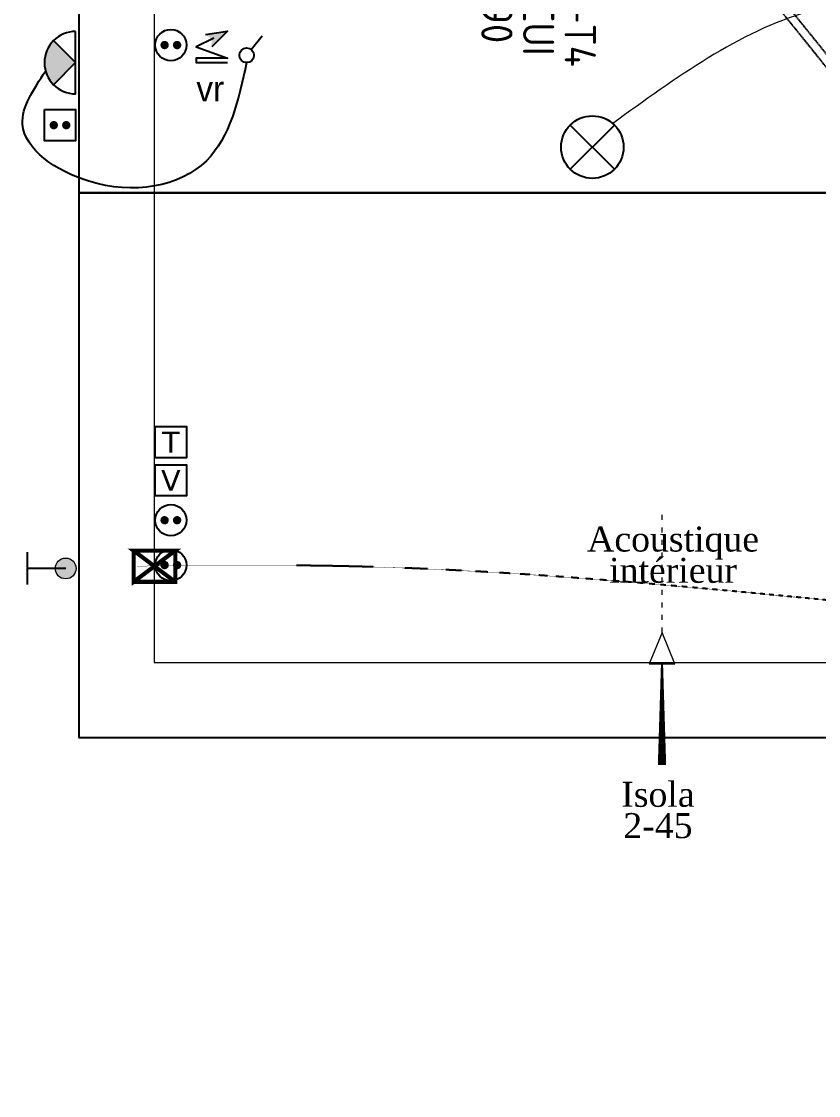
# Model space of a CAD drawing. Header units: millimetres. Extents: x 454430 to 532383, y -370512 to -310890.
# Drawn here: x 460344 to 464171, y -367800 to -362647 of the extents above; entities that cross this region are included whole.
import ezdxf

# ---------------------------------------------------------------- set-up
doc = ezdxf.new("R2010")
doc.units = ezdxf.units.MM
doc.set_wipeout_variables(frame=1)
doc.linetypes.add('ACAD_ISO03W100', pattern=[30, 12, -18])
doc.linetypes.add('prlm_ef', pattern=[0.165, 0.1, -0.065])
doc.layers.add('_GAZELEC-BOITE INCORPO', color=36, linetype='Continuous', lineweight=18)
for name, color, linetype in [('_GAZELEC-EAU CHAUDE', 1, 'Continuous'), ('prlm-EAU-EF', 161, 'Continuous'), ('prlm-ELEC-CFA', 181, 'Continuous'), ('prlm-ELEC-CFO', 201, 'Continuous'), ('prlm-VMC', 93, 'Continuous')]:
    doc.layers.add(name, color=color, linetype=linetype)
doc.layers.add('prlm-xpoly', color=7, linetype='Continuous', plot=False)
doc.layers.add('prlm-ZEROPLOT', color=254, linetype='Continuous', plot=False)
doc.styles.add('prlm-elec-cfo', font='comic.ttf', dxfattribs={"height": 12})
doc.styles.add('prlm-vmc', font='pala.ttf', dxfattribs={"height": 14})
doc.styles.add('prlm-xpoly', font='isocp.shx', dxfattribs={"height": 15})
doc.styles.get("Standard").update_dxf_attribs({"font": 'arial.ttf'})

# ---------------------------------------------------------------- blocks, each defined once
blk = doc.blocks.new('xi.PC-EXT')
at = {"layer": 'prlm-ELEC-CFO', "color": 0, "linetype": 'ByBlock', "lineweight": -2, "flags": 128}
blk.add_lwpolyline([(-7.5, 7.5), (7.5, 7.5), (7.5, -7.5), (-7.5, -7.5)], close=True, dxfattribs=at)
at = {"layer": 'prlm-ELEC-CFO', "color": 0, "linetype": 'ByBlock', "lineweight": 5, "const_width": 2}
for points in [[(-4, 0, 1), (-2, 0, 1)], [(2, 0, 1), (4, 0, 1)]]:
    blk.add_lwpolyline(points, format="xyb", close=True, dxfattribs=at)
blk = doc.blocks.new('xi.SA')
at = {"layer": 'prlm-ELEC-CFO', "color": 0}
blk.add_lwpolyline([(0.2, -1.28), (5.5, 5.28)], dxfattribs=at)
blk.add_circle((-2, -4), 3.5, dxfattribs=at)
blk = doc.blocks.new('xi.LUM1')
at = {"layer": 'prlm-ELEC-CFO', "linetype": 'ByBlock', "lineweight": 5}
blk.add_hatch(color=0, dxfattribs=at).paths.add_polyline_path([(10.61, 10.61, 0.414214), (-10.61, 10.61), (0, 0)])
at = {"layer": 'prlm-ELEC-CFO', "color": 0, "linetype": 'ByBlock', "lineweight": -2, "flags": 128}
blk.add_lwpolyline([(15, 0, 1), (-15, 0)], format="xyb", close=True, dxfattribs=at)
at = {"layer": 'prlm-ELEC-CFO', "color": 0}
blk.add_lwpolyline([(-10.61, 10.61), (0, 0), (10.61, 10.61)], dxfattribs=at)
blk = doc.blocks.new('xi.VR')
at = {"layer": 'prlm-ELEC-CFO', "lineweight": 5}
blk.add_hatch(color=0, dxfattribs=at).paths.add_polyline_path([(-3, 6), (-0.1, 3.7), (0, 0), (7.5, 7.5)])
at = {"layer": 'prlm-ELEC-CFO', "color": 0}
for points in [[(-3, 6), (7.5, 7.5), (0, 0)], [(0.95, 4.23), (-7.5, 0), (7.5, -5.5), (-7.5, -5.5), (-7.5, -7.5), (7.5, -7.5)]]:
    blk.add_lwpolyline(points, dxfattribs=at)
blk = doc.blocks.new('xi.PC')
at = {"color": 0, "lineweight": 5}
blk.add_wipeout([(-7.5, -7.5), (7.5, -7.5), (7.5, 7.5), (-7.5, 7.5)], dxfattribs=at).dxf.layer = 'prlm-ELEC-CFO'
at = {"layer": 'prlm-ELEC-CFO', "color": 0, "linetype": 'ByBlock', "lineweight": 5, "const_width": 2}
for points in [[(-4, 0, 1), (-2, 0, 1)], [(2, 0, 1), (4, 0, 1)]]:
    blk.add_lwpolyline(points, format="xyb", close=True, dxfattribs=at)
at = {"layer": 'prlm-ELEC-CFO', "color": 0, "linetype": 'ByBlock', "lineweight": -2}
blk.add_circle((0, 0), 7.5, dxfattribs=at)
blk = doc.blocks.new('xi.PTCE')
at = {"layer": 'prlm-ELEC-CFO', "color": 0}
for points in [[(-10.61, 10.61), (10.61, -10.61)], [(10.61, 10.61), (-10.61, -10.61)]]:
    blk.add_lwpolyline(points, dxfattribs=at)
at = {"layer": 'prlm-ELEC-CFO', "color": 0, "linetype": 'ByBlock'}
blk.add_circle((0, 0), 15, dxfattribs=at)
blk = doc.blocks.new('xi.EA')
at = {"layer": 'prlm-VMC', "color": 0, "linetype": 'ByBlock', "lineweight": 5, "flags": 128}
blk.add_lwpolyline([(-6.17, -15), (6.17, -15), (0, 0)], close=True, dxfattribs=at)
at = {"layer": 'prlm-VMC', "color": 0, "linetype": 'ByBlock', "lineweight": -2, "flags": 128}
blk.add_lwpolyline([(0, -15, 1, 4, 0), (0, -63.63, 1, 1, 0)], format="xyseb", dxfattribs=at)
at = {"layer": 'prlm-VMC', "color": 0, "linetype": 'ByBlock', "lineweight": 5}
blk.add_solid([(0, 0), (6.17, -15), (-6.17, -15), (0, 0)], dxfattribs=at)
at = {"layer": 'prlm-ZEROPLOT', "color": 250, "linetype": 'ACAD_ISO03W100', "lineweight": 0, "ltscale": 0.2}
blk.add_lwpolyline([(0, 0), (0, 60)], dxfattribs=at)
blk = doc.blocks.new('xi.rp')
at = {"layer": 'prlm-EAU-EF', "lineweight": 5}
h = blk.add_hatch(color=0, dxfattribs=at)
edge = h.paths.add_edge_path()
edge.add_arc((0, 5), 5, 0, 360)
at = {"layer": 'prlm-EAU-EF', "color": 0, "const_width": 1, "flags": 128}
blk.add_lwpolyline([(-7.82, 23.46), (7.82, 23.46)], dxfattribs=at)
at = {"layer": 'prlm-EAU-EF', "color": 0, "flags": 128}
blk.add_lwpolyline([(0, 5), (0, 23.46)], dxfattribs=at)
at = {"layer": 'prlm-EAU-EF', "color": 0, "lineweight": 5}
blk.add_circle((0, 5), 5, dxfattribs=at)
blk = doc.blocks.new('xi.TEL')
at = {"layer": 'prlm-ELEC-CFA', "color": 0, "linetype": 'ByBlock', "lineweight": -2, "flags": 128}
blk.add_lwpolyline([(-7.5, 7.5), (7.5, 7.5), (7.5, -7.5), (-7.5, -7.5)], close=True, dxfattribs=at)
at = {"layer": 'prlm-ELEC-CFA', "color": 0, "linetype": 'ByBlock', "insert": (0, 0), "char_height": 10, "width": 11.36, "attachment_point": 5}
blk.add_mtext('{\\fVerdana|b0|i0|c0|p34;T}', dxfattribs=at)
blk = doc.blocks.new('xi.TV')
at = {"layer": 'prlm-ELEC-CFA', "color": 0, "linetype": 'ByBlock', "lineweight": -2, "flags": 128}
blk.add_lwpolyline([(-7.5, 7.5), (7.5, 7.5), (7.5, -7.5), (-7.5, -7.5)], close=True, dxfattribs=at)
at = {"layer": 'prlm-ELEC-CFA', "color": 0, "linetype": 'ByBlock', "insert": (0, 0), "char_height": 10, "width": 11.36, "attachment_point": 5}
blk.add_mtext('{\\fVerdana|b0|i0|c0|p34;V}', dxfattribs=at)

msp = doc.modelspace()

# ---------------------------------------------------------------- linework, layer by layer
at = {"layer": 'prlm-ELEC-CFO', "lineweight": 13}
msp.add_spline([(465394.8, -362599.8), (464122.5, -362599.8), (463183.3, -363136.6)], degree=3, dxfattribs=at)
at = {"layer": 'prlm-ELEC-CFO'}
msp.add_spline([(461425.5, -362844.2), (461232.6, -363314.8), (460667.9, -363413.8), (460349.7, -363139.2), (460460.2, -362885)], degree=3, dxfattribs=at)
at = {"layer": 'prlm-xpoly', "lineweight": 0}
msp.add_lwpolyline([(465569.2, -365723.2), (465569.2, -360858.6), (464286.3, -360858.6), (464285.9, -361528.6), (464056.3, -361523.2), (464056.3, -359318.3), (460981.6, -359318.3), (460981.6, -365723.2)], close=True, dxfattribs=at)

# ---------------------------------------------------------------- block references
at = {"layer": 'prlm-EAU-EF', "xscale": 10, "yscale": 10, "zscale": 10, "rotation": 89.999993332397}
msp.add_blockref('xi.rp', (460606.8, -365271.1), dxfattribs=at)
at = {"layer": 'prlm-ELEC-CFA', "xscale": 10, "yscale": 10, "zscale": 10}
for name, p in [('xi.TEL', (461061.6, -364665.3)), ('xi.TV', (461061.6, -364848.6))]:
    msp.add_blockref(name, p, dxfattribs=at)
at = {"layer": 'prlm-ELEC-CFO', "xscale": 10, "yscale": 10, "zscale": 10, "rotation": 90.00000000004653}
msp.add_blockref('xi.LUM1', (460604.6, -362844.5), dxfattribs=at)
at = {"layer": 'prlm-ELEC-CFO', "xscale": 10, "yscale": 10, "zscale": 10}
for name, p in [('xi.VR', (461258, -362768.8)), ('xi.SA', (461445.5, -362769.2)), ('xi.PC-EXT', (460529.6, -363144.5)), ('xi.PTCE', (463085, -363249.9))]:
    msp.add_blockref(name, p, dxfattribs=at)

# ---------------------------------------------------------------- texts
at = {"layer": 'prlm-VMC', "linetype": 'ByBlock', "lineweight": -2, "insert": (463399.8, -366294.8), "char_height": 120, "width": 236.74, "attachment_point": 2, "line_spacing_factor": 0.75, "style": 'prlm-vmc', "bg_fill": 3, "box_fill_scale": 1.1, "bg_fill_color": 256, "bg_fill_transparency": 0}
msp.add_mtext('Isola\\P2-45', dxfattribs=at)
at = {"layer": 'prlm-xpoly', "lineweight": 20, "insert": (462826.7, -362540.9), "char_height": 150, "attachment_point": 5, "rotation": 270, "line_spacing_factor": 0.8, "style": 'prlm-xpoly'}
msp.add_mtext('C012-T4\\PSEJCUI\\P26.90', dxfattribs=at)

# ---------------------------------------------------------------- next in the draw order: block references
at = {"layer": 'prlm-ELEC-CFO', "xscale": 10, "yscale": 10, "zscale": 10}
for p in [(461061.6, -362760.2), (461061.6, -365039.9), (461061.6, -365255.1)]:
    msp.add_blockref('xi.PC', p, dxfattribs=at)

# ---------------------------------------------------------------- next in the draw order: texts
at = {"layer": 'prlm-ELEC-CFO', "lineweight": 20, "insert": (461250.7, -362969.4), "char_height": 120, "attachment_point": 5, "line_spacing_factor": 0.8, "style": 'prlm-elec-cfo', "bg_fill": 3, "box_fill_scale": 1.1, "bg_fill_color": 256, "bg_fill_transparency": 0}
msp.add_mtext('vr', dxfattribs=at)
at = {"layer": 'prlm-VMC', "insert": (463472.5, -365070.1), "char_height": 120, "width": 236.74, "attachment_point": 2, "line_spacing_factor": 0.75, "style": 'prlm-vmc', "bg_fill": 3, "box_fill_scale": 1.1, "bg_fill_color": 256, "bg_fill_transparency": 0}
msp.add_mtext('Acoustique intérieur', dxfattribs=at)

# ---------------------------------------------------------------- next in the draw order: linework, layer by layer
at = {"layer": '_GAZELEC-BOITE INCORPO', "const_width": 20}
msp.add_lwpolyline([(460882.7, -365285.5), (460882.7, -365335.5), (461082.7, -365335.5), (461082.7, -365185.5), (460882.7, -365185.5), (460882.7, -365335.5), (461082.7, -365185.5), (460882.7, -365185.5), (461082.7, -365335.5)], dxfattribs=at)
at = {"layer": '_GAZELEC-EAU CHAUDE', "linetype": 'prlm_ef'}
msp.add_open_spline([(467173.4, -365609), (467130.3, -365607.5), (467086.8, -365605.9), (466999.6, -365601), (466955.9, -365597.6), (466896.4, -365590.7), (466880.9, -365588.7), (466854.5, -365584.8), (466843.7, -365583.1), (466811.2, -365577.5), (466789.6, -365573.2), (466746.5, -365563.5), (466725.1, -365558), (466685.3, -365546.6), (466666.9, -365540.9), (466633.9, -365529.5), (466619.3, -365524.2), (466592.5, -365513.6), (466580.2, -365508.4), (466543.6, -365492.3), (466519.7, -365480.5), (466473.2, -365455.3), (466450.5, -365441.8), (466389.1, -365402.7), (466351.5, -365375.5), (466278.9, -365317.6), (466243.8, -365287), (466175.5, -365223.4), (466142.3, -365190.4), (466077.2, -365123.3), (466045.3, -365089.1), (466004.6, -365044.9), (465995.5, -365034.9), (465977.2, -365015), (465968.2, -365005), (465940.9, -364975.1), (465922.9, -364955.1), (465868.8, -364895.1), (465833.1, -364855.1), (465726.6, -364734.6), (465656.5, -364654), (465449, -364411.5), (465314, -364248.9), (464950, -363802.5), (464725.3, -363517.7), (464462.3, -363185.8), (464424.3, -363137.9), (464310.1, -362994.2), (464233.8, -362898.5), (464135.5, -362776.2), (464113.8, -362749.3), (464070.5, -362695.6), (464048.7, -362668.8), (463983.5, -362588.3), (463939.8, -362534.7), (463808.7, -362373.6), (463721.2, -362266.1), (463473.1, -361957.9), (463313.6, -361755.6), (463113, -361484.5), (463066.7, -361420.9), (462930, -361228.2), (462841.3, -361097.3), (462744.5, -360945.2), (462733.1, -360927.1), (462710.4, -360890.8), (462699.1, -360872.6), (462665.6, -360817.7), (462643.6, -360780.8), (462583.1, -360675.4), (462545.9, -360606.2), (462478.4, -360465), (462448, -360393), (462415.4, -360299.8), (462408.9, -360280), (462397.4, -360243.1), (462392.4, -360226.1), (462384.6, -360197.4), (462381.5, -360185.9), (462375.7, -360162.7), (462372.9, -360151.1), (462365, -360116.2), (462360.2, -360092.8), (462347, -360022.4), (462340, -359975.2), (462325.8, -359855), (462320.4, -359781.7), (462313.6, -359634.7), (462312.1, -359560.9), (462310.9, -359448.9), (462310.7, -359410.6), (462310.4, -359372.4)], degree=3, knots=[0, 0, 0, 0, 129.346042, 129.346042, 258.692084, 258.692084, 304.444518, 304.444518, 336.294292, 336.294292, 399.99384, 399.99384, 463.693388, 463.693388, 519.346718, 519.346718, 564.125017, 564.125017, 602.699836, 602.699836, 679.849474, 679.849474, 756.999112, 756.999112, 892.673533, 892.673533, 1028.347953, 1028.347953, 1164.022374, 1164.022374, 1299.696795, 1299.696795, 1339.14569, 1339.14569, 1378.594586, 1378.594586, 1457.492378, 1457.492378, 1615.287961, 1615.287961, 1930.879127, 1930.879127, 2562.06146, 2562.06146, 3658.420158, 3658.420158, 3843.63762, 3843.63762, 4214.072545, 4214.072545, 4318.452973, 4318.452973, 4422.833401, 4422.833401, 4631.594258, 4631.594258, 5049.11597, 5049.11597, 5820.80916, 5820.80916, 6054.966651, 6054.966651, 6523.281635, 6523.281635, 6586.241525, 6586.241525, 6649.201414, 6649.201414, 6775.121193, 6775.121193, 7005.538933, 7005.538933, 7235.956673, 7235.956673, 7297.824607, 7297.824607, 7350.351372, 7350.351372, 7385.753791, 7385.753791, 7421.15621, 7421.15621, 7491.961049, 7491.961049, 7633.570725, 7633.570725, 7850.525779, 7850.525779, 8067.480832, 8067.480832, 8180.172193, 8180.172193, 8180.172193, 8180.172193], dxfattribs=at)
at = {"layer": 'prlm-EAU-EF', "linetype": 'prlm_ef'}
for points in [[(467174.9, -365569), (466837.7, -365541.5), (466583.4, -365466.2), (466019, -365001.4), (464134.3, -362711.1), (462772.1, -360913.9), (462424.9, -360193.4), (462350.4, -359372.2)], [(467194.7, -365627.8), (466594.5, -365611.6), (461862.6, -365259.9), (460901.1, -365259.9)]]:
    msp.add_spline(points, degree=3, dxfattribs=at)
at = {"layer": 'prlm-ZEROPLOT'}
for points in [[(460621.8, -321130.8), (469528.3, -321130.8), (469528.3, -324327.2), (476621.9, -324326.1), (476621.9, -365259.1), (469151.8, -365259.1), (469147, -363469), (460621.8, -363469)], [(460621.8, -363469), (469147, -363469), (469151.8, -365259.1), (476621.9, -365259.1), (476621.8, -367799.9), (469147, -367799.9), (469147, -366083.5), (460621.8, -366083.5)]]:
    msp.add_lwpolyline(points, close=True, dxfattribs=at)

# ---------------------------------------------------------------- next in the draw order: block references
at = {"layer": 'prlm-VMC', "xscale": 10, "yscale": 10, "zscale": 10}
msp.add_blockref('xi.EA', (463419.3, -365578.3), dxfattribs=at)

doc.saveas('drawing.dxf')
